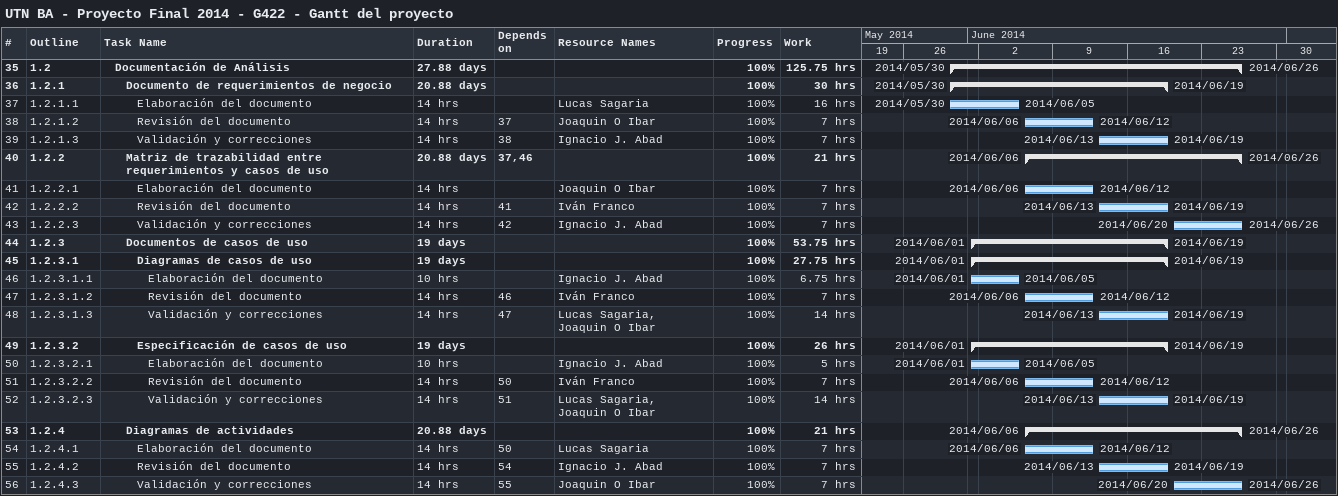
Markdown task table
UTN BA - Proyecto Final 2014 - G422 - Gantt del proyecto

| ID | WBS | Task | Duration | Start | Finish | Predecessors | Resources | % complete | Work (h) |
|---|---|---|---|---|---|---|---|---|---|
| 35 | 1.2 | **Documentación de Análisis** | 27.88d | 2014-05-30 | 2014-06-26 |  |  | 100 | 125.75 |
| 36 | 1.2.1 | **Documento de requerimientos de negocio** | 20.88d | 2014-05-30 | 2014-06-19 |  |  | 100 | 30 |
| 37 | 1.2.1.1 | Elaboración del documento | 14h | 2014-05-30 | 2014-06-05 |  | Lucas Sagaria | 100 | 16 |
| 38 | 1.2.1.2 | Revisión del documento | 14h | 2014-06-06 | 2014-06-12 | 37 | Joaquin O Ibar | 100 | 7 |
| 39 | 1.2.1.3 | Validación y correcciones | 14h | 2014-06-13 | 2014-06-19 | 38 | Ignacio J. Abad | 100 | 7 |
| 40 | 1.2.2 | **Matriz de trazabilidad entre requerimientos y casos de uso** | 20.88d | 2014-06-06 | 2014-06-26 | 37, 46 |  | 100 | 21 |
| 41 | 1.2.2.1 | Elaboración del documento | 14h | 2014-06-06 | 2014-06-12 |  | Joaquin O Ibar | 100 | 7 |
| 42 | 1.2.2.2 | Revisión del documento | 14h | 2014-06-13 | 2014-06-19 | 41 | Iván Franco | 100 | 7 |
| 43 | 1.2.2.3 | Validación y correcciones | 14h | 2014-06-20 | 2014-06-26 | 42 | Ignacio J. Abad | 100 | 7 |
| 44 | 1.2.3 | **Documentos de casos de uso** | 19d | 2014-06-01 | 2014-06-19 |  |  | 100 | 53.75 |
| 45 | 1.2.3.1 | **Diagramas de casos de uso** | 19d | 2014-06-01 | 2014-06-19 |  |  | 100 | 27.75 |
| 46 | 1.2.3.1.1 | Elaboración del documento | 10h | 2014-06-01 | 2014-06-05 |  | Ignacio J. Abad | 100 | 6.75 |
| 47 | 1.2.3.1.2 | Revisión del documento | 14h | 2014-06-06 | 2014-06-12 | 46 | Iván Franco | 100 | 7 |
| 48 | 1.2.3.1.3 | Validación y correcciones | 14h | 2014-06-13 | 2014-06-19 | 47 | Lucas Sagaria, Joaquin O Ibar | 100 | 14 |
| 49 | 1.2.3.2 | **Especificación de casos de uso** | 19d | 2014-06-01 | 2014-06-19 |  |  | 100 | 26 |
| 50 | 1.2.3.2.1 | Elaboración del documento | 10h | 2014-06-01 | 2014-06-05 |  | Ignacio J. Abad | 100 | 5 |
| 51 | 1.2.3.2.2 | Revisión del documento | 14h | 2014-06-06 | 2014-06-12 | 50 | Iván Franco | 100 | 7 |
| 52 | 1.2.3.2.3 | Validación y correcciones | 14h | 2014-06-13 | 2014-06-19 | 51 | Lucas Sagaria, Joaquin O Ibar | 100 | 14 |
| 53 | 1.2.4 | **Diagramas de actividades** | 20.88d | 2014-06-06 | 2014-06-26 |  |  | 100 | 21 |
| 54 | 1.2.4.1 | Elaboración del documento | 14h | 2014-06-06 | 2014-06-12 | 50 | Lucas Sagaria | 100 | 7 |
| 55 | 1.2.4.2 | Revisión del documento | 14h | 2014-06-13 | 2014-06-19 | 54 | Ignacio J. Abad | 100 | 7 |
| 56 | 1.2.4.3 | Validación y correcciones | 14h | 2014-06-20 | 2014-06-26 | 55 | Joaquin O Ibar | 100 | 7 |
